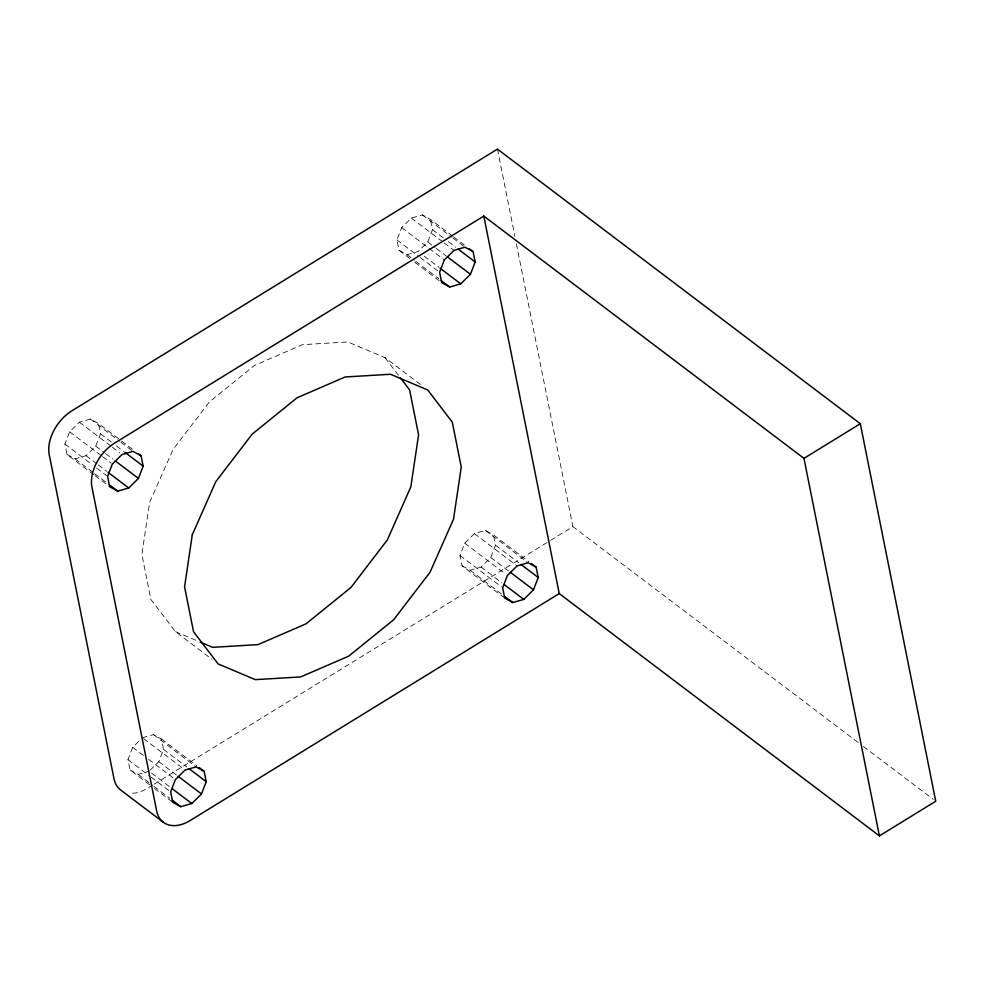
<?xml version="1.0" encoding="UTF-8"?>
<svg xmlns="http://www.w3.org/2000/svg" width="985" height="985" viewBox="0 0 985 985"><rect width="100%" height="100%" fill="white"/><g stroke="black" fill="none" stroke-linecap="round" stroke-linejoin="round"><path stroke-width="0.74" stroke-dasharray="4.92 3.69" d="M93.821 474.733L66.992 454.43L64.924 444.075L69.652 431.775L79.354 422.22L90.337 419.056L98.414 423.488L120.367 440.098M66.992 454.43L75.069 458.862L86.04 455.686L95.754 446.131L100.482 433.831L98.414 423.488M149.56 784.725L130.045 769.962L127.976 759.607L132.704 747.307L140.252 739.883M150.176 770.159L158.794 761.664L163.522 749.363L161.454 739.021L153.389 734.588L142.406 737.753M409.969 258.587L398.999 250.276L396.93 239.934L401.658 227.633L411.361 218.079L422.343 214.902L430.408 219.335L452.374 235.957M398.999 250.276L407.064 254.709L418.046 251.544L427.749 241.99L432.477 229.69L430.408 219.335M504.739 598.117L462.051 565.809L459.983 555.466L464.711 543.154L474.413 533.611L485.396 530.435L493.46 534.867L528.834 561.635M462.051 565.809L470.116 570.241L481.099 567.077L490.801 557.522L495.529 545.222L493.46 534.867M152.737 784.983L147.504 788.209A35.743 23.689 -52.9 0 1 129.688 793.257M154.054 784.183L549.335 541.122M550.652 540.322L572.901 526.63L858.526 742.788M130.045 769.962L138.109 774.395L149.092 771.218M420.398 384.433L385.037 357.666L347.816 341.967L302.457 344.664L254.413 365.46L209.485 401.831L173.089 449.406L149.609 502.436L141.889 554.518L150.853 599.397L175.428 631.631L212.009 659.322M175.428 631.631L197.48 640.939M453.592 236.88L464.563 245.179M422.343 214.902L451.61 237.065M452.829 237.988L465.031 247.21M432.477 229.69L443.459 237.988M448.335 241.682L455.649 247.223M411.361 218.079L443.078 242.076M444.297 243L454.048 250.375M427.749 241.99L435.075 247.53M436.293 248.454L446.045 255.829M401.658 227.633L444.346 259.929M424.153 256.162L438.781 267.231M396.93 239.934L418.884 256.543M420.102 257.467L438.399 271.318M407.064 254.709L414.389 260.249M415.608 261.173L438.781 278.706M414.857 262.281L439.248 280.737M863.426 746.495L933.3 799.377M485.396 530.435L528.083 562.743M495.529 545.222L518.701 562.755M474.413 533.611L517.1 565.907M490.801 557.522L509.097 571.362M464.711 543.154L504.96 573.615M481.099 567.077L501.833 582.763M459.983 555.466L501.451 586.838M470.116 570.241L501.833 594.238M121.586 441.021L132.556 449.332M90.337 419.056L119.616 441.206M120.835 442.13L133.024 451.364M100.482 433.831L111.453 442.142M116.329 445.836L123.654 451.376M79.354 422.22L111.071 446.217M112.29 447.141L119.604 452.681M95.754 446.131L104.287 452.595M105.506 453.519L112.832 459.059M69.652 431.775L101.369 455.772M102.588 456.695L111.12 463.159M86.04 455.686L97.022 463.997M98.241 464.92L106.774 471.384M64.924 444.075L91.753 464.378M96.641 468.072L107.611 476.383M75.069 458.862L93.353 472.702M94.572 473.625L106.774 482.859M95.04 475.656L109.68 486.725M161.454 739.021L196.828 765.788M153.389 734.588L196.077 766.896M163.522 749.363L186.694 766.909M143.625 738.676L185.094 770.061M158.794 761.664L177.091 775.515M132.704 747.307L143.675 755.618M148.563 759.312L175.392 779.615M151.53 773.065L169.826 786.916M127.976 759.607L149.929 776.229M151.148 777.153L170.664 791.915M138.109 774.395L149.092 782.693M153.968 786.387L169.826 798.392M154.436 788.419L172.732 802.258M385.037 357.666L398.679 375.581M497.462 149.117L514.896 236.351M516.399 243.874L572.901 526.63"/><path stroke-width="1.48" d="M141.101 455.796L133.024 451.364L122.041 454.528L112.339 464.083L107.611 476.383L109.68 486.725L117.757 491.158L128.739 487.994L138.442 478.439L143.17 466.139L141.101 455.796L138.663 453.95M204.154 771.329L196.077 766.896L185.094 770.061L175.392 779.615L170.664 791.915L172.732 802.258L180.797 806.69L191.779 803.526L201.494 793.972L206.21 781.671L204.154 771.329L199.266 767.635M473.108 251.643L465.031 247.21L454.048 250.375L444.346 259.929L439.618 272.229L441.686 282.584L449.751 287.017L460.734 283.852L470.448 274.298L475.164 261.998L473.108 251.643L469.439 248.873M536.148 567.175L528.083 562.743L517.1 565.907L507.398 575.462L502.67 587.762L504.739 598.117L512.803 602.549L523.786 599.385L533.488 589.83L538.216 577.53L536.148 567.175L531.272 563.482M879.408 835.883L803.969 458.37L483.807 216.072L114.765 443.004A35.743 23.689 -52.9 0 0 91.937 487.095L156.677 811.061A35.743 23.689 -52.9 0 0 190.191 820.517L559.246 593.586L879.408 835.883L935.75 801.236L860.311 423.722L497.462 149.117L72.077 410.696A35.743 23.689 -52.9 0 0 49.25 454.787L113.989 778.753A35.743 23.689 -52.9 0 0 120.429 789.822L163.128 822.13M803.969 458.37L860.311 423.722M200.238 642.097L212.637 647.33L258.008 644.621L306.039 623.837L350.968 587.466L387.364 539.891L410.844 486.861L418.576 434.767L409.6 389.9L400.501 377.969M458.099 249.07L475.164 261.998M447.264 256.753L470.448 274.298M440 268.154L460.734 283.852M441.218 280.553L449.751 287.017M521.139 564.602L538.216 577.53M510.316 572.285L533.488 589.83M504.271 584.61L523.786 599.385M504.271 596.085L512.803 602.549M124.873 452.3L143.17 466.139M115.27 460.906L138.442 478.439M108.005 472.308L128.739 487.994M109.212 484.706L117.757 491.158M189.145 768.756L206.21 781.671M178.31 776.439L201.494 793.972M172.264 788.763L191.779 803.526M172.264 800.239L180.797 806.69M483.807 216.072L559.246 593.586M192.297 534.732L184.577 586.826L193.54 631.705L218.116 663.927L255.324 679.638L300.696 676.929L348.727 656.133L393.655 619.762L430.051 572.199L453.531 519.169L461.263 467.075L452.3 422.208L427.724 389.974L390.503 374.263L345.144 376.972L297.101 397.768L252.172 434.139L215.777 481.702L192.297 534.732"/></g></svg>
